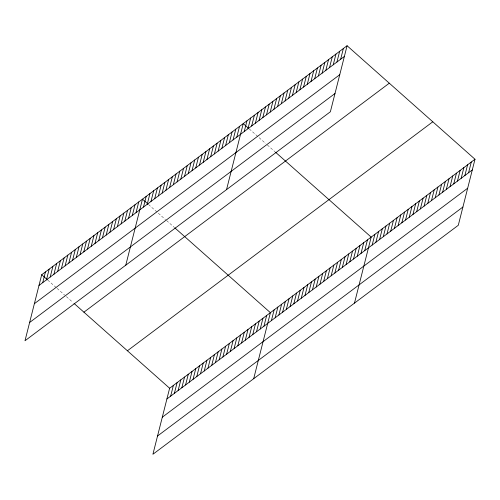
<?xml version="1.0" encoding="UTF-8"?>
<svg xmlns="http://www.w3.org/2000/svg" width="500" height="500" viewBox="0 0 500 500"><rect width="100%" height="100%" fill="white"/><g stroke="black" fill="none" stroke-linecap="round" stroke-linejoin="round"><path stroke-width="0.38" stroke-dasharray="2.5 1.88" d="M249.281 128.944L265.731 143.537M267.375 145L275.05 151.812M148.512 204.513L165.506 219.594M166.6 220.562L174.275 227.375M47.737 280.075L56.506 287.856M57.056 288.344L64.731 295.156M66.375 296.613L72.406 301.969"/><path stroke-width="0.75" d="M347.081 45.738L41.706 274.725L25 340.75L330.375 111.762L347.081 45.738L475 159.25L458.294 225.275L152.919 454.263L169.625 388.237L475 159.25M42.725 282.638L45.438 271.925M46.463 279.844L49.169 269.125M50.194 277.044L52.906 266.325M53.925 274.244L56.638 263.531M57.656 271.444L60.369 260.731M61.388 268.65L64.1 257.931M65.119 265.85L67.831 255.131M68.856 263.05L71.562 252.331M72.588 260.25L75.3 249.537M76.319 257.45L79.031 246.737M80.05 254.656L82.762 243.938M83.781 251.856L86.494 241.137M87.513 249.056L90.225 238.337M91.25 246.256L93.956 235.544M94.981 243.456L97.694 232.744M98.713 240.662L101.425 229.944M102.444 237.862L105.156 227.144M106.175 235.062L108.888 224.35M109.906 232.262L112.619 221.55M113.644 229.462L116.35 218.75M117.375 226.669L120.087 215.95M121.106 223.869L123.819 213.15M124.838 221.069L127.55 210.356M128.569 218.269L131.281 207.556M132.306 215.475L135.013 204.756M136.037 212.675L138.75 201.956M125.775 265.181L142.481 199.156L147.963 204.025M143.5 207.075L146.213 196.363M147.231 204.275L149.944 193.562M150.963 201.481L153.675 190.763M154.7 198.681L157.406 187.963M158.431 195.881L161.144 185.162M162.162 193.081L164.875 182.369M165.894 190.281L168.606 179.569M169.625 187.488L172.338 176.769M173.356 184.688L176.069 173.969M177.094 181.887L179.8 171.169M180.825 179.088L183.538 168.375M184.556 176.287L187.269 165.575M188.287 173.494L191 162.775M192.019 170.694L194.731 159.975M195.75 167.894L198.463 157.181M199.488 165.094L202.194 154.381M203.219 162.294L205.931 151.581M206.95 159.5L209.662 148.781M210.681 156.7L213.394 145.981M214.412 153.9L217.125 143.188M218.144 151.1L220.856 140.387M221.881 148.306L224.587 137.587M225.613 145.506L228.325 134.787M229.344 142.706L232.056 131.988M233.075 139.906L235.787 129.194M170.65 396.156L173.363 385.438M236.806 137.106L239.519 126.394M174.381 393.356L177.094 382.638M226.544 189.619L243.25 123.594L248.738 128.456M178.113 390.556L180.825 379.844M244.25 131.531L246.962 120.812M181.844 387.756L184.556 377.044M247.956 128.75L250.669 118.031M185.575 384.956L188.287 374.244M251.663 125.969L254.375 115.25M189.312 382.163L192.019 371.444M255.375 123.188L258.087 112.475M193.044 379.363L195.756 368.644M259.081 120.406L261.794 109.694M196.775 376.562L199.488 365.85M262.787 117.625L265.5 106.912M200.506 373.762L203.219 363.05M266.5 114.844L269.206 104.131M204.237 370.969L206.95 360.25M270.206 112.069L272.919 101.35M207.969 368.169L210.681 357.45M273.913 109.288L276.625 98.569M211.706 365.369L214.419 354.65M277.619 106.506L280.331 95.787M215.438 362.569L218.15 351.856M281.331 103.725L284.044 93.006M219.169 359.769L221.881 349.056M285.038 100.944L287.75 90.225M222.9 356.975L225.613 346.256M288.744 98.162L291.456 87.45M226.631 354.175L229.344 343.456M292.456 95.381L295.163 84.669M230.369 351.375L233.075 340.656M296.163 92.6L298.875 81.888M234.1 348.575L236.812 337.863M299.869 89.819L302.581 79.106M237.831 345.775L240.544 335.062M303.581 87.044L306.288 76.325M241.562 342.981L244.275 332.262M307.288 84.262L310 73.544M245.294 340.181L248.006 329.462M310.994 81.481L313.706 70.763M249.025 337.381L251.737 326.669M314.7 78.7L317.413 67.981M252.763 334.581L255.469 323.869M318.412 75.919L321.125 65.206M256.494 331.781L259.206 321.069M322.119 73.138L324.831 62.425M260.225 328.988L262.938 318.269M325.825 70.356L328.537 59.644M263.956 326.188L266.669 315.469M329.538 67.575L332.244 56.863M253.694 378.694L270.4 312.675L174.825 227.862M333.244 64.794L335.956 54.081M271.419 320.588L274.131 309.875M336.95 62.019L339.663 51.3M275.156 317.794L277.863 307.075M340.656 59.237L343.369 48.519M278.888 314.994L281.6 304.275M282.619 312.194L285.331 301.475M286.35 309.394L289.062 298.681M290.081 306.594L292.794 295.881M293.812 303.8L296.525 293.081M297.55 301L300.256 290.281M301.281 298.2L303.994 287.481M305.012 295.4L307.725 284.688M308.744 292.6L311.456 281.887M312.475 289.806L315.188 279.088M316.206 287.006L318.919 276.288M319.944 284.206L322.656 273.488M323.675 281.406L326.388 270.694M327.406 278.606L330.119 267.894M331.138 275.812L333.85 265.094M334.869 273.012L337.581 262.294M338.606 270.212L341.312 259.5M342.337 267.413L345.05 256.7M346.069 264.613L348.781 253.9M349.8 261.819L352.512 251.1M353.531 259.019L356.244 248.3M357.262 256.219L359.975 245.506M361 253.419L363.706 242.706M364.731 250.625L367.444 239.906M354.469 303.131L371.175 237.106L275.6 152.294M372.169 245.044L374.881 234.325M375.875 242.262L378.587 231.544M379.588 239.481L382.3 228.769M383.294 236.7L386.006 225.987M387 233.919L389.712 223.206M390.712 231.137L393.425 220.425M394.419 228.363L397.131 217.644M398.125 225.581L400.838 214.862M401.838 222.8L404.544 212.081M405.544 220.019L408.256 209.3M409.25 217.237L411.962 206.519M412.956 214.456L415.669 203.744M416.669 211.675L419.381 200.963M420.375 208.894L423.088 198.181M424.081 206.112L426.794 195.4M427.794 203.337L430.5 192.619M431.5 200.556L434.212 189.838M435.206 197.775L437.919 187.056M438.919 194.994L441.625 184.275M442.625 192.213L445.337 181.5M446.331 189.431L449.044 178.719M450.037 186.65L452.75 175.938M453.75 183.869L456.463 173.156M457.456 181.094L460.169 170.375M461.163 178.312L463.875 167.594M464.875 175.531L467.581 164.812M468.581 172.75L471.294 162.031M38.994 285.438L344.369 56.456M34.375 303.694L339.75 74.706M29.619 322.494L334.988 93.513M83.919 312.181L389.294 83.2M127.413 350.775L432.788 121.794M166.919 398.95L472.287 169.969M162.3 417.206L467.669 188.219M157.537 436.006L462.912 207.025M41.706 274.725L47.188 279.587M74.05 303.425L169.625 388.237"/></g></svg>
